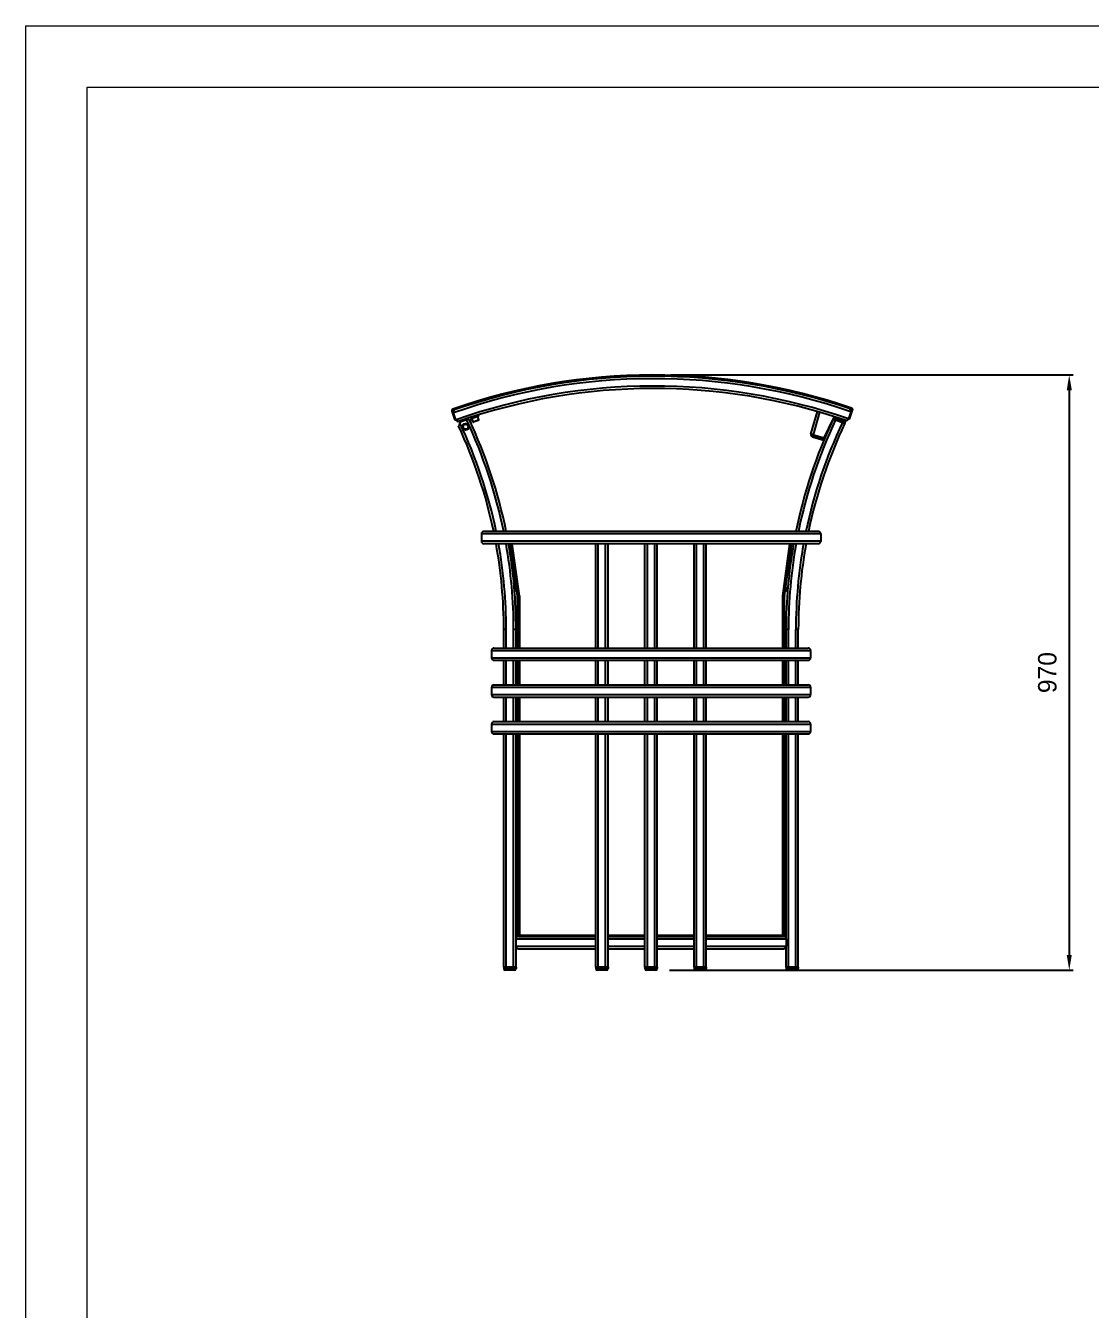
# Model space of a CAD drawing. Header units: millimetres. Extents: x 1851 to 7791, y -2933 to 1267.
# Drawn here: x 1851 to 3588, y -826 to 1267 of the extents above; entities that cross this region are included whole.
import ezdxf

# ---------------------------------------------------------------- set-up
doc = ezdxf.new("R2010")
doc.units = ezdxf.units.MM
doc.header["$PDSIZE"] = -1
doc.layers.add('tabelka', color=155, linetype='Continuous')
doc.dimstyles.new('1-1', dxfattribs={"dimtxt": 30, "dimasz": 25, "dimexe": 6.25, "dimexo": 30, "dimgap": 20.625, "dimtad": 1, "dimdec": 1, "dimtxsty": 'Standard', "dimcen": 0, "dimclrd": 2, "dimclre": 2, "dimclrt": 2, "dimadec": 0, "dimazin": 0, "dimtfac": 1, "dimtdec": 1, "dimtmove": 0, "dimatfit": 3, "dimfxl": 0, "dimarcsym": 0})

# ---------------------------------------------------------------- blocks, each defined once
blk = doc.blocks.new('front')
for p, q in [((-620.9, -800.7), (-622.8, -801.4)), ((-622.8, -801.4), (-617.7, -815.8)), ((-621.1, -797.9), (-620.5, -799.8)), ((-615.9, -815.1), (-619.8, -803.8)), ((-617.7, -815.8), (-615.9, -815.1)), ((-598.6, -815.5), (-609.1, -819.1)), ((-596.9, -814.9), (-597.5, -813.1)), ((-580.5, -810.1), (-590.5, -813.6)), ((-590, -813.4), (-588.2, -818.5)), ((-578.8, -815.2), (-580.5, -810.1)), ((-37.4, -838.4), (-26.6, -801.8)), ((-33.5, -839.5), (-22.8, -802.9)), ((-15.8, -844.7), (-0.8, -813.3)), ((-1.1, -814.2), (-0.3, -811.8)), ((0.4, -810.8), (0.8, -810.1)), ((14, -819.4), (2.6, -815.5)), ((2.7, -815.5), (3.5, -813.1)), ((2.7, -815.5), (14, -819.4)), ((14.9, -817.1), (3.5, -813.1)), ((27.5, -802.1), (23.6, -813.5)), ((23.6, -813.5), (25.5, -814.1)), ((25.5, -814.1), (30.5, -799.7)), ((27.5, -802.1), (28.6, -799.1)), ((28.1, -798.1), (28.8, -796.2)), ((30.5, -799.7), (28.6, -799.1)), ((-609.1, -819.1), (-609.6, -820.3)), ((-599.1, -821.7), (-599.3, -821.1)), ((-596.1, -830.2), (-596.3, -829.7)), ((-592.6, -818), (-591.3, -821.9)), ((-12.2, -837.2), (-11.7, -837.3)), ((-10.3, -833.2), (-9.9, -833.3)), ((-5.9, -824.1), (-5.8, -824.1)), ((-4.4, -821), (-4.4, -821)), ((14, -819.4), (14.9, -817.1)), ((17.8, -820.8), (18.6, -818.4)), ((-34.1, -841.4), (-34.7, -843.4)), ((-16.5, -848.7), (-34.7, -843.4)), ((-15.7, -846.8), (-34.1, -841.4)), ((-33.5, -839.5), (-15.8, -844.7)), ((-12.4, -837.7), (-11.9, -837.8)), ((-574.5, -1001.1), (-574.5, -1013.1)), ((-21.5, -1001.1), (-574.5, -1001.1)), ((-25.5, -997.1), (-570.5, -997.1)), ((-21.5, -1001.1), (-21.5, -1013.1)), ((-21.5, -1013.1), (-574.5, -1013.1)), ((-388, -1017.1), (-570.5, -1017.1)), ((-515.5, -1102.2), (-527.4, -1017.1)), ((-514.5, -1102.1), (-526.4, -1017.1)), ((-526.4, -1017.1), (-514.6, -1101.6)), ((-512.5, -1102), (-524.4, -1017.1)), ((-388, -1187.1), (-388, -1017.1)), ((-384, -1017.1), (-388, -1017.1)), ((-372, -1017.1), (-384, -1017.1)), ((-384, -1187.1), (-384, -1017.1)), ((-368, -1017.1), (-372, -1017.1)), ((-372, -1187.1), (-372, -1017.1)), ((-308, -1017.1), (-368, -1017.1)), ((-368, -1187.1), (-368, -1017.1)), ((-308, -1187.1), (-308, -1017.1)), ((-304, -1017.1), (-308, -1017.1)), ((-292, -1017.1), (-304, -1017.1)), ((-304, -1187.1), (-304, -1017.1)), ((-288, -1017.1), (-292, -1017.1)), ((-292, -1187.1), (-292, -1017.1)), ((-228, -1017.1), (-288, -1017.1)), ((-288, -1187.1), (-288, -1017.1)), ((-228, -1187.1), (-228, -1017.1)), ((-224, -1017.1), (-228, -1017.1)), ((-212, -1017.1), (-224, -1017.1)), ((-224, -1187.1), (-224, -1017.1)), ((-208, -1017.1), (-212, -1017.1)), ((-212, -1187.1), (-212, -1017.1)), ((-25.5, -1017.1), (-208, -1017.1)), ((-208, -1187.1), (-208, -1017.1)), ((-83.5, -1102), (-71.6, -1017.1)), ((-81.5, -1102.1), (-69.6, -1017.1)), ((-81.4, -1101.6), (-69.6, -1017.1)), ((-80.5, -1102.2), (-68.6, -1017.1)), ((-516.3, -1089.3), (-516.3, -1089.3)), ((-515.8, -1093.3), (-515.7, -1093.3)), ((-515.5, -1102.2), (-514.5, -1102.1)), ((-514.5, -1102.4), (-515.5, -1102.4)), ((-515.5, -1187.1), (-515.5, -1102.4)), ((-514.5, -1187.1), (-514.5, -1102.4)), ((-514.5, -1102.6), (-514.5, -1187.1)), ((-512.5, -1102), (-512.5, -1187.1)), ((-83.5, -1187.1), (-83.5, -1102)), ((-81.5, -1102.1), (-80.5, -1102.2)), ((-80.5, -1102.4), (-81.5, -1102.4)), ((-81.5, -1187.1), (-81.5, -1102.4)), ((-81.5, -1187.1), (-81.5, -1102.6)), ((-80.5, -1187.1), (-80.5, -1102.4)), ((-80.3, -1093.3), (-80.3, -1093.3)), ((-79.7, -1089.3), (-79.7, -1089.3)), ((-517.1, -1131.3), (-517.1, -1133.5)), ((-78.9, -1133.5), (-78.9, -1131.3)), ((-534, -1157.1), (-538, -1157.1)), ((-538, -1187.1), (-538, -1157.1)), ((-534, -1187.1), (-534, -1157.1)), ((-518, -1157.1), (-522, -1157.1)), ((-522, -1187.1), (-522, -1157.1)), ((-518, -1187.1), (-518, -1157.1)), ((-74, -1157.1), (-78, -1157.1)), ((-78, -1187.1), (-78, -1157.1)), ((-74, -1187.1), (-74, -1157.1)), ((-58, -1157.1), (-62, -1157.1)), ((-62, -1187.1), (-62, -1157.1)), ((-58, -1187.1), (-58, -1157.1)), ((-558, -1191.1), (-558, -1203.1)), ((-558, -1191.1), (-38, -1191.1)), ((-554, -1187.1), (-42, -1187.1)), ((-38, -1191.1), (-38, -1203.1)), ((-558, -1203.1), (-38, -1203.1)), ((-554, -1207.1), (-42, -1207.1)), ((-538, -1247.1), (-538, -1207.1)), ((-534, -1247.1), (-534, -1207.1)), ((-522, -1247.1), (-522, -1207.1)), ((-518, -1247.1), (-518, -1207.1)), ((-515.5, -1247.1), (-515.5, -1207.1)), ((-514.5, -1247.1), (-514.5, -1207.1)), ((-512.5, -1207.1), (-512.5, -1247.1)), ((-388, -1247.1), (-388, -1207.1)), ((-384, -1247.1), (-384, -1207.1)), ((-372, -1247.1), (-372, -1207.1)), ((-368, -1247.1), (-368, -1207.1)), ((-308, -1247.1), (-308, -1207.1)), ((-304, -1247.1), (-304, -1207.1)), ((-292, -1247.1), (-292, -1207.1)), ((-288, -1247.1), (-288, -1207.1)), ((-228, -1247.1), (-228, -1207.1)), ((-224, -1247.1), (-224, -1207.1)), ((-212, -1247.1), (-212, -1207.1)), ((-208, -1247.1), (-208, -1207.1)), ((-83.5, -1247.1), (-83.5, -1207.1)), ((-81.5, -1247.1), (-81.5, -1207.1)), ((-80.5, -1247.1), (-80.5, -1207.1)), ((-78, -1247.1), (-78, -1207.1)), ((-74, -1247.1), (-74, -1207.1)), ((-62, -1247.1), (-62, -1207.1)), ((-58, -1247.1), (-58, -1207.1)), ((-558, -1251.1), (-558, -1263.1)), ((-558, -1251.1), (-38, -1251.1)), ((-554, -1247.1), (-42, -1247.1)), ((-38, -1251.1), (-38, -1263.1)), ((-558, -1263.1), (-38, -1263.1)), ((-554, -1267.1), (-42, -1267.1)), ((-538, -1307.1), (-538, -1267.1)), ((-534, -1307.1), (-534, -1267.1)), ((-522, -1307.1), (-522, -1267.1)), ((-518, -1307.1), (-518, -1267.1)), ((-515.5, -1307.1), (-515.5, -1267.1)), ((-514.5, -1307.1), (-514.5, -1267.1)), ((-512.5, -1267.1), (-512.5, -1307.1)), ((-388, -1307.1), (-388, -1267.1)), ((-384, -1307.1), (-384, -1267.1)), ((-372, -1307.1), (-372, -1267.1)), ((-368, -1307.1), (-368, -1267.1)), ((-308, -1307.1), (-308, -1267.1)), ((-304, -1307.1), (-304, -1267.1)), ((-292, -1307.1), (-292, -1267.1)), ((-288, -1307.1), (-288, -1267.1)), ((-228, -1307.1), (-228, -1267.1)), ((-224, -1307.1), (-224, -1267.1)), ((-212, -1307.1), (-212, -1267.1)), ((-208, -1307.1), (-208, -1267.1)), ((-83.5, -1307.1), (-83.5, -1267.1)), ((-81.5, -1307.1), (-81.5, -1267.1)), ((-80.5, -1307.1), (-80.5, -1267.1)), ((-78, -1307.1), (-78, -1267.1)), ((-74, -1307.1), (-74, -1267.1)), ((-62, -1307.1), (-62, -1267.1)), ((-58, -1307.1), (-58, -1267.1)), ((-558, -1311.1), (-558, -1323.1)), ((-558, -1311.1), (-38, -1311.1)), ((-554, -1307.1), (-42, -1307.1)), ((-38, -1311.1), (-38, -1323.1)), ((-558, -1323.1), (-38, -1323.1)), ((-554, -1327.1), (-42, -1327.1)), ((-538, -1707.1), (-538, -1327.1)), ((-534, -1707.1), (-534, -1327.1)), ((-522, -1707.1), (-522, -1327.1)), ((-518, -1661.1), (-518, -1327.1)), ((-515.5, -1655.1), (-515.5, -1327.1)), ((-514.5, -1655.1), (-514.5, -1327.1)), ((-514.5, -1327.1), (-514.5, -1655.4)), ((-512.5, -1327.1), (-512.5, -1655.1)), ((-388, -1707.1), (-388, -1327.1)), ((-384, -1707.1), (-384, -1327.1)), ((-372, -1707.1), (-372, -1327.1)), ((-368, -1707.1), (-368, -1327.1)), ((-308, -1707.1), (-308, -1327.1)), ((-304, -1707.1), (-304, -1327.1)), ((-292, -1707.1), (-292, -1327.1)), ((-288, -1707.1), (-288, -1327.1)), ((-228, -1707.1), (-228, -1327.1)), ((-224, -1707.1), (-224, -1327.1)), ((-212, -1707.1), (-212, -1327.1)), ((-208, -1707.1), (-208, -1327.1)), ((-83.5, -1655.1), (-83.5, -1327.1)), ((-81.5, -1655.1), (-81.5, -1327.1)), ((-81.5, -1655.4), (-81.5, -1327.1)), ((-80.5, -1655.1), (-80.5, -1327.1)), ((-78, -1661.1), (-78, -1327.1)), ((-74, -1707.1), (-74, -1327.1)), ((-62, -1707.1), (-62, -1327.1)), ((-58, -1707.1), (-58, -1327.1)), ((-517.1, -1378.6), (-517.1, -1380.8)), ((-78.9, -1380.8), (-78.9, -1378.6)), ((-517.1, -1626), (-517.1, -1628.2)), ((-78.9, -1628.2), (-78.9, -1626)), ((-518, -1673.1), (-518, -1661.1)), ((-518, -1661.1), (-388, -1661.1)), ((-518, -1707.1), (-518, -1673.1)), ((-518, -1673.1), (-388, -1673.1)), ((-514.5, -1655.1), (-515.5, -1655.1)), ((-514.5, -1655.4), (-513.5, -1655.4)), ((-514, -1657.1), (-388, -1657.1)), ((-513.5, -1657.1), (-513.5, -1656.1)), ((-512.8, -1656.1), (-513.5, -1656.1)), ((-512.8, -1657.1), (-512.8, -1656.1)), ((-512.8, -1657.1), (-388, -1657.1)), ((-512.5, -1655.1), (-388, -1655.1)), ((-368, -1655.1), (-308, -1655.1)), ((-368, -1657.1), (-308, -1657.1)), ((-368, -1661.1), (-308, -1661.1)), ((-368, -1673.1), (-308, -1673.1)), ((-288, -1655.1), (-228, -1655.1)), ((-288, -1657.1), (-228, -1657.1)), ((-288, -1661.1), (-228, -1661.1)), ((-288, -1673.1), (-228, -1673.1)), ((-208, -1655.1), (-83.5, -1655.1)), ((-208, -1657.1), (-83.2, -1657.1)), ((-208, -1657.1), (-82, -1657.1)), ((-208, -1661.1), (-78, -1661.1)), ((-208, -1673.1), (-78, -1673.1)), ((-82.5, -1656.1), (-83.2, -1656.1)), ((-83.2, -1657.1), (-83.2, -1656.1)), ((-81.5, -1655.4), (-82.5, -1655.4)), ((-82.5, -1657.1), (-82.5, -1656.1)), ((-81.5, -1655.1), (-80.5, -1655.1)), ((-78, -1661.1), (-78, -1673.1)), ((-78, -1707.1), (-78, -1673.1)), ((-514, -1677.1), (-388, -1677.1)), ((-368, -1677.1), (-308, -1677.1)), ((-288, -1677.1), (-228, -1677.1)), ((-208, -1677.1), (-82, -1677.1)), ((-534, -1707.1), (-538, -1707.1)), ((-538, -1707.1), (-538, -1709.6)), ((-538, -1709.6), (-534, -1709.6)), ((-534, -1712.1), (-535.5, -1712.1)), ((-534, -1707.1), (-534, -1709.6)), ((-522, -1707.1), (-534, -1707.1)), ((-534, -1712.1), (-534, -1709.6)), ((-534, -1709.6), (-522, -1709.6)), ((-522, -1712.1), (-534, -1712.1)), ((-522, -1707.1), (-522, -1709.6)), ((-518, -1707.1), (-522, -1707.1)), ((-522, -1709.6), (-522, -1712.1)), ((-522, -1709.6), (-518, -1709.6)), ((-520.5, -1712.1), (-522, -1712.1)), ((-518, -1707.1), (-518, -1709.6)), ((-384, -1707.1), (-388, -1707.1)), ((-388, -1707.1), (-388, -1709.6)), ((-388, -1709.6), (-384, -1709.6)), ((-384, -1712.1), (-385.5, -1712.1)), ((-384, -1707.1), (-384, -1709.6)), ((-372, -1707.1), (-384, -1707.1)), ((-384, -1712.1), (-384, -1709.6)), ((-384, -1709.6), (-372, -1709.6)), ((-372, -1712.1), (-384, -1712.1)), ((-372, -1707.1), (-372, -1709.6)), ((-368, -1707.1), (-372, -1707.1)), ((-372, -1712.1), (-372, -1709.6)), ((-372, -1709.6), (-368, -1709.6)), ((-370.5, -1712.1), (-372, -1712.1)), ((-368, -1707.1), (-368, -1709.6)), ((-304, -1707.1), (-308, -1707.1)), ((-308, -1707.1), (-308, -1709.6)), ((-308, -1709.6), (-304, -1709.6)), ((-304, -1712.1), (-305.5, -1712.1)), ((-304, -1707.1), (-304, -1709.6)), ((-292, -1707.1), (-304, -1707.1)), ((-304, -1712.1), (-304, -1709.6)), ((-304, -1709.6), (-292, -1709.6)), ((-292, -1712.1), (-304, -1712.1)), ((-292, -1707.1), (-292, -1709.6)), ((-288, -1707.1), (-292, -1707.1)), ((-292, -1712.1), (-292, -1709.6)), ((-292, -1709.6), (-288, -1709.6)), ((-290.5, -1712.1), (-292, -1712.1)), ((-288, -1707.1), (-288, -1709.6)), ((-228, -1707.1), (-228, -1709.6)), ((-224, -1707.1), (-228, -1707.1)), ((-228, -1709.6), (-224, -1709.6)), ((-224, -1712.1), (-225.5, -1712.1)), ((-224, -1707.1), (-224, -1709.6)), ((-212, -1707.1), (-224, -1707.1)), ((-224, -1712.1), (-224, -1709.6)), ((-224, -1709.6), (-212, -1709.6)), ((-212, -1712.1), (-224, -1712.1)), ((-212, -1707.1), (-212, -1709.6)), ((-208, -1707.1), (-212, -1707.1)), ((-212, -1712.1), (-212, -1709.6)), ((-212, -1709.6), (-208, -1709.6)), ((-210.5, -1712.1), (-212, -1712.1)), ((-208, -1707.1), (-208, -1709.6)), ((-74, -1707.1), (-78, -1707.1)), ((-78, -1707.1), (-78, -1709.6)), ((-78, -1709.6), (-74, -1709.6)), ((-74, -1712.1), (-75.5, -1712.1)), ((-74, -1707.1), (-74, -1709.6)), ((-62, -1707.1), (-74, -1707.1)), ((-74, -1709.6), (-74, -1712.1)), ((-74, -1709.6), (-62, -1709.6)), ((-62, -1712.1), (-74, -1712.1)), ((-62, -1707.1), (-62, -1709.6)), ((-58, -1707.1), (-62, -1707.1)), ((-62, -1712.1), (-62, -1709.6)), ((-62, -1709.6), (-58, -1709.6)), ((-60.5, -1712.1), (-62, -1712.1)), ((-58, -1707.1), (-58, -1709.6))]:
    blk.add_line(p, q)
at = {"flags": 128}
for points in [[(-588.2, -818.5), (-588.2, -818.5), (-587.9, -818.4), (-587.3, -818.2), (-586.5, -817.9), (-585.4, -817.5), (-584.1, -817.1), (-582.8, -816.6), (-581.6, -816.2), (-580.5, -815.8), (-579.6, -815.5), (-579, -815.3), (-578.8, -815.2), (-578.8, -815.2)], [(-579.1, -816), (-579.2, -816), (-579.5, -816.1), (-580.1, -816.3), (-581, -816.6), (-582.1, -817), (-583.3, -817.4), (-584.4, -817.8), (-585.5, -818.2), (-586.4, -818.5), (-587.1, -818.7), (-587.4, -818.9), (-587.4, -818.9)], [(-1.1, -814.2), (-1, -814.2), (-0.8, -814.3), (-0.4, -814.4), (0, -814.6), (0.6, -814.8), (1.3, -815), (2, -815.2), (2.6, -815.5)], [(3.5, -813.1), (2.8, -812.9), (2.1, -812.6), (1.4, -812.4), (0.9, -812.2), (0.4, -812), (0, -811.9), (-0.2, -811.8), (-0.3, -811.8)], [(4.2, -811.2), (4.1, -811.5), (4, -811.8), (3.8, -812.2), (3.7, -812.7), (3.5, -813.1)], [(14.9, -817.1), (15, -816.6), (15.2, -816.2), (15.3, -815.8), (15.4, -815.4), (15.5, -815.1), (15.6, -815)], [(14, -819.4), (14.8, -819.7), (15.5, -819.9), (16.1, -820.2), (16.7, -820.4), (17.2, -820.5), (17.5, -820.7), (17.7, -820.7), (17.8, -820.8)], [(18.6, -818.4), (18.6, -818.4), (18.3, -818.3), (18, -818.2), (17.5, -818), (17, -817.8), (16.3, -817.6), (15.6, -817.3), (14.9, -817.1)], [(-33.5, -839.5), (-34.3, -839.3), (-35, -839.1), (-35.7, -838.9), (-36.2, -838.7), (-36.7, -838.6), (-37.1, -838.5), (-37.3, -838.4), (-37.4, -838.4)], [(-518.8, -1090.6), (-518.8, -1090.6), (-518.7, -1090.7), (-518.7, -1091), (-518.7, -1091.4), (-518.6, -1091.8), (-518.5, -1092.2), (-518.5, -1092.5), (-518.5, -1092.7), (-518.5, -1092.7)], [(-512.5, -1102), (-512.5, -1102)], [(-83.5, -1102), (-83.5, -1102)], [(-77.6, -1092.7), (-77.6, -1092.7), (-77.5, -1092.5), (-77.5, -1092.2), (-77.4, -1091.8), (-77.4, -1091.4), (-77.3, -1091), (-77.3, -1090.7), (-77.3, -1090.6), (-77.3, -1090.6)], [(-512.5, -1655.1), (-512.5, -1655.1)], [(-83.5, -1655.1), (-83.5, -1655.1)]]:
    blk.add_lwpolyline(points, dxfattribs=at)
for radius in [5.5, 5, 4]:
    blk.add_circle((-600.2, -826.6), radius)
for centre, radius, start, end in [((-293.8, -1731.9), 989.7, 70.9767, 109.312), ((-293.8, -1731.9), 987.7, 70.9767, 109.312), ((-293.8, -1731.9), 983.7, 70.934, 109.3548), ((-293.8, -1731.9), 971.7, 70.934, 109.3548), ((-293.8, -1731.9), 967.7, 71.1708, 109.118), ((-620.2, -800.4), 2.74, 109.312, 199.3548), ((-620.2, -800.4), 0.737, 109.312, 199.3548), ((-616.1, -802.4), 4, 112.7834, 199.3548), ((-612.1, -813.8), 4, 199.3548, 289.3548), ((-1321.8, -1157.1), 799.8, 11.5395, 25.2864), ((-1321.8, -1157.1), 803.8, 11.4813, 25.2561), ((-589.3, -816.9), 3.5, 109.3548, 199.3548), ((-581.5, -807.3), 3, 289.3548, 5.0421), ((-579.3, -815.4), 0.6, 289.3548, 19.3548), ((725.8, -1157.1), 803.8, 154.7439, 168.5187), ((725.8, -1157.1), 799.8, 154.7136, 168.4605), ((2.1, -812.6), 2.5, 108.983, 160.7896), ((16.3, -817.6), 2.5, 340.7896, 45.0528), ((19.8, -812.2), 4, 250.934, 340.934), ((23.7, -800.8), 4, 340.934, 67.5054), ((27.9, -798.8), 0.737, 340.934, 70.9767), ((27.9, -798.8), 2.74, 340.934, 70.9767), ((-1321.8, -1157.1), 783.8, 11.7784, 25.0454), ((-1321.8, -1157.1), 787.8, 11.7178, 25.3084), ((-587.6, -818.3), 0.6, 199.3548, 289.3548), ((725.8, -1157.1), 787.8, 154.6207, 168.2822), ((725.8, -1157.1), 783.8, 154.5891, 168.2216), ((-33.5, -839.5), 4, 163.625, 253.625), ((-33.5, -839.5), 2, 163.625, 253.625), ((-570.5, -1001.1), 4, 90, 180), ((-25.5, -1001.1), 4, 0, 90), ((-570.5, -1013.1), 4, 180, 270), ((-1321.8, -1157.1), 783.8, 0, 10.2889), ((-1321.8, -1157.1), 787.8, 0, 10.2361), ((-1321.8, -1157.1), 799.8, 0, 10.0809), ((-1321.8, -1157.1), 803.8, 0, 10.0302), ((725.8, -1157.1), 803.8, 169.9698, 180), ((725.8, -1157.1), 799.8, 169.9191, 180), ((725.8, -1157.1), 787.8, 169.7639, 180), ((725.8, -1157.1), 783.8, 169.7111, 180), ((-25.5, -1013.1), 4, 270, 360), ((-512.9, -1090.8), 5.9, 143.3693, 177.3292), ((-83.2, -1090.8), 5.9, 2.6708, 36.6307), ((-512.9, -1090.8), 5.9, 198.61, 232.5699), ((-516.5, -1102.4), 1, 0, 7.9696), ((-516.5, -1102.4), 2, 0, 7.9696), ((-79.5, -1102.4), 2, 172.0304, 180), ((-79.5, -1102.4), 1, 172.0304, 180), ((-83.2, -1090.8), 5.9, 307.4301, 341.39), ((-511.3, -1132.4), 5.9, 135.3997, 169.3596), ((-84.7, -1132.4), 5.9, 10.6404, 44.6003), ((-511.3, -1132.4), 5.9, 190.6404, 224.6003), ((-84.7, -1132.4), 5.9, 315.3997, 349.3596), ((-554, -1191.1), 4, 90, 180), ((-42, -1191.1), 4, 0, 90), ((-554, -1203.1), 4, 180, 270), ((-42, -1203.1), 4, 270, 0), ((-554, -1251.1), 4, 90, 180), ((-42, -1251.1), 4, 0, 90), ((-554, -1263.1), 4, 180, 270), ((-42, -1263.1), 4, 270, 0), ((-554, -1311.1), 4, 90, 180), ((-42, -1311.1), 4, 0, 90), ((-554, -1323.1), 4, 180, 270), ((-42, -1323.1), 4, 270, 0), ((-511.3, -1379.7), 5.9, 135.3997, 169.3596), ((-511.3, -1379.7), 5.9, 190.6404, 224.6003), ((-84.7, -1379.7), 5.9, 10.6404, 44.6003), ((-84.7, -1379.7), 5.9, 315.3997, 349.3596), ((-511.3, -1627.1), 5.9, 135.3997, 169.3596), ((-511.3, -1627.1), 5.9, 190.6404, 224.6003), ((-84.7, -1627.1), 5.9, 10.6404, 44.6003), ((-84.7, -1627.1), 5.9, 315.3997, 349.3596), ((-514, -1661.1), 4, 90, 180), ((-514, -1673.1), 4, 180, 270), ((-82, -1661.1), 4, 0, 90), ((-82, -1673.1), 4, 270, 0), ((-535.5, -1709.6), 2.5, 180, 270), ((-520.5, -1709.6), 2.5, 270, 0), ((-385.5, -1709.6), 2.5, 180, 270), ((-370.5, -1709.6), 2.5, 270, 0), ((-305.5, -1709.6), 2.5, 180, 270), ((-290.5, -1709.6), 2.5, 270, 0), ((-225.5, -1709.6), 2.5, 180, 270), ((-210.5, -1709.6), 2.5, 270, 0), ((-75.5, -1709.6), 2.5, 180, 270), ((-60.5, -1709.6), 2.5, 270, 0)]:
    blk.add_arc(centre, radius, start, end)
for points, knots in [([(-619.8, -803.8), (-619.9, -803.7), (-620, -803.3), (-620.1, -802.5), (-620, -801.4), (-619.5, -800.2), (-618.6, -799.2), (-617.7, -798.8), (-617.4, -798.7)], [0, 0, 0, 0, 0.041878, 0.168261, 0.300482, 0.504663, 0.786653, 1, 1, 1, 1]), ([(-610.8, -817.5), (-611.4, -817.7), (-612.4, -817.9), (-613.9, -817.4), (-614.9, -816.7), (-615.5, -815.9), (-615.8, -815.3), (-615.9, -815.1)], [0, 0, 0, 0, 0.343339, 0.582408, 0.759185, 0.899926, 1, 1, 1, 1]), ([(-594.8, -814.1), (-594.9, -814.1), (-594.9, -814.2), (-595.3, -814.3), (-596.1, -814.6), (-597.2, -815), (-598.1, -815.3), (-598.6, -815.4), (-598.6, -815.5)], [0, 0, 0, 0, 0.12194, 0.334926, 0.548233, 0.762543, 0.978009, 1, 1, 1, 1]), ([(2.6, -815.5), (2.2, -815.3), (1.4, -815), (0.3, -814.6), (-0.6, -814.3), (-1.1, -814.2), (-1.2, -814.1), (-1.2, -814.1)], [0, 0, 0, 0, 0.199119, 0.415523, 0.631242, 0.845824, 1, 1, 1, 1]), ([(23.6, -813.5), (23.6, -813.5), (23.5, -813.9), (23.1, -814.5), (22.4, -815.3), (21.3, -816), (19.9, -816.3), (19, -816.1), (18.5, -816)], [0, 0, 0, 0, 0.0137245, 0.142208, 0.2713433, 0.4652342, 0.7349102, 1, 1, 1, 1]), ([(25, -797.1), (25.5, -797.3), (26.4, -797.7), (27.3, -798.8), (27.7, -800), (27.8, -801.1), (27.6, -801.8), (27.5, -802.1)], [0, 0, 0, 0, 0.279591, 0.538249, 0.725025, 0.871543, 1, 1, 1, 1]), ([(-609.6, -820.3), (-609.7, -820.6), (-610.1, -821.6), (-610.8, -823), (-611.3, -824.3), (-611.6, -825), (-611.7, -825.3), (-611.7, -825.3), (-611.7, -825.3)], [0, 0, 0, 0, 0.110686, 0.436837, 0.647787, 0.814519, 0.956209, 1, 1, 1, 1]), ([(17.8, -820.8), (17.8, -820.7), (17.7, -820.7), (17, -820.5), (16.1, -820.2), (15, -819.8), (14.3, -819.5), (14, -819.4)], [0, 0, 0, 0, 0.2131, 0.42621, 0.639888, 0.85475, 1, 1, 1, 1]), ([(-512.5, -1102), (-512.8, -1101.9), (-513.3, -1101.9), (-514, -1101.8), (-514.5, -1101.7), (-514.5, -1101.7), (-514.6, -1101.6)], [0, 0, 0, 0, 0.249999, 0.5, 0.749998, 1, 1, 1, 1]), ([(-514.5, -1102.6), (-514.5, -1102.6), (-514.4, -1102.5), (-514.1, -1102.3), (-513.6, -1102.2), (-513, -1102.1), (-512.6, -1102), (-512.5, -1102)], [0, 0, 0, 0, 0.219119, 0.438256, 0.65739, 0.876528, 1, 1, 1, 1]), ([(-81.4, -1101.6), (-81.5, -1101.7), (-81.6, -1101.7), (-82, -1101.8), (-82.7, -1101.9), (-83.2, -1101.9), (-83.5, -1102)], [0, 0, 0, 0, 0.250002, 0.5, 0.750001, 1, 1, 1, 1]), ([(-83.5, -1102), (-83.3, -1102), (-82.8, -1102.1), (-82.2, -1102.2), (-81.8, -1102.4), (-81.5, -1102.5), (-81.5, -1102.6), (-81.5, -1102.6)], [0, 0, 0, 0, 0.219123, 0.43826, 0.657394, 0.876533, 1, 1, 1, 1]), ([(-513.5, -1657.1), (-513.8, -1657.1), (-514.3, -1657), (-515, -1656.5), (-515.4, -1655.9), (-515.5, -1655.4), (-515.5, -1655.1)], [0, 0, 0, 0, 0.249999, 0.499999, 0.749998, 1, 1, 1, 1]), ([(-512.5, -1655.1), (-512.8, -1655.1), (-513.3, -1655.2), (-514, -1655.2), (-514.4, -1655.3), (-514.5, -1655.4), (-514.5, -1655.4)], [0, 0, 0, 0, 0.25, 0.500003, 0.749999, 1, 1, 1, 1]), ([(-513.5, -1656.1), (-513.6, -1656.1), (-513.9, -1656.1), (-514.2, -1655.8), (-514.4, -1655.6), (-514.4, -1655.4), (-514.5, -1655.4)], [0, 0, 0, 0, 0.309154, 0.61831, 0.927463, 1, 1, 1, 1]), ([(-512.5, -1655.1), (-512.6, -1655.1), (-512.9, -1655.2), (-513.2, -1655.2), (-513.5, -1655.3), (-513.5, -1655.4), (-513.5, -1655.4)], [0, 0, 0, 0, 0.2500049, 0.4999983, 0.7500046, 1, 1, 1, 1]), ([(-512.8, -1657.1), (-512.8, -1657.1), (-512.7, -1657), (-512.7, -1656.5), (-512.6, -1655.9), (-512.5, -1655.4), (-512.5, -1655.1)], [0, 0, 0, 0, 0.250001, 0.5, 0.75, 1, 1, 1, 1]), ([(-512.8, -1656.1), (-512.8, -1656.1), (-512.7, -1656.1), (-512.7, -1655.8), (-512.6, -1655.5), (-512.5, -1655.2), (-512.5, -1655.1)], [0, 0, 0, 0, 0.249997, 0.5, 0.749999, 1, 1, 1, 1]), ([(-83.5, -1655.1), (-83.5, -1655.4), (-83.4, -1655.9), (-83.4, -1656.5), (-83.3, -1657), (-83.2, -1657.1), (-83.2, -1657.1)], [0, 0, 0, 0, 0.25, 0.5, 0.749999, 1, 1, 1, 1]), ([(-81.5, -1655.4), (-81.5, -1655.4), (-81.6, -1655.3), (-82.1, -1655.2), (-82.7, -1655.2), (-83.2, -1655.1), (-83.5, -1655.1)], [0, 0, 0, 0, 0.250001, 0.499997, 0.75, 1, 1, 1, 1]), ([(-83.5, -1655.1), (-83.5, -1655.2), (-83.4, -1655.5), (-83.4, -1655.8), (-83.3, -1656.1), (-83.2, -1656.1), (-83.2, -1656.1)], [0, 0, 0, 0, 0.250001, 0.5, 0.750003, 1, 1, 1, 1]), ([(-82.5, -1655.4), (-82.5, -1655.4), (-82.6, -1655.3), (-82.8, -1655.2), (-83.1, -1655.2), (-83.4, -1655.1), (-83.5, -1655.1)], [0, 0, 0, 0, 0.249995, 0.500002, 0.749995, 1, 1, 1, 1]), ([(-80.5, -1655.1), (-80.5, -1655.4), (-80.6, -1655.9), (-81.1, -1656.5), (-81.7, -1657), (-82.2, -1657.1), (-82.5, -1657.1)], [0, 0, 0, 0, 0.250002, 0.500001, 0.750001, 1, 1, 1, 1]), ([(-81.6, -1655.4), (-81.6, -1655.4), (-81.6, -1655.6), (-81.8, -1655.8), (-82.1, -1656.1), (-82.4, -1656.1), (-82.5, -1656.1)], [0, 0, 0, 0, 0.072537, 0.38169, 0.690846, 1, 1, 1, 1])]:
    blk.add_open_spline(points, degree=3, knots=knots)
blk = doc.blocks.new('*D12')
at = {"color": 2, "lineweight": -2}
for p, q in [((2902.1, 697.7), (3558.2, 697.7)), ((3551.9, 672.7), (3551.9, -247.3)), ((2900.4, -272.3), (3558.2, -272.3))]:
    blk.add_line(p, q, dxfattribs=at)
at = {"color": 2}
for points in [[(3547.8, 672.7), (3556.1, 672.7), (3551.9, 697.7)], [(3547.8, -247.3), (3556.1, -247.3), (3551.9, -272.3)]]:
    blk.add_solid(points, dxfattribs=at)
at = {"layer": 'Defpoints', "color": 0}
for p in [(2872.1, 697.7), (2870.4, -272.3), (3551.9, -272.3)]:
    blk.add_point(p, dxfattribs=at)
at = {"color": 2, "insert": (3516.3, 212.7), "char_height": 30, "attachment_point": 5, "rotation": 90}
blk.add_mtext('970', dxfattribs=at)

msp = doc.modelspace()

# ---------------------------------------------------------------- linework, layer by layer
at = {"layer": 'tabelka', "lineweight": 5}
for points in [[(1851.24, 1266.84), (7791.24, 1266.84), (7791.24, -2933.16), (1851.24, -2933.16)], [(1951.24, 1166.84), (7691.24, 1166.84), (7691.24, -2833.16), (1951.24, -2833.16)]]:
    msp.add_lwpolyline(points, close=True, dxfattribs=at)

# ---------------------------------------------------------------- block references
msp.add_blockref('front', (3168.41, 1439.84))

# ---------------------------------------------------------------- dimensions: what is measured, and where the dimension line sits
dim = msp.add_linear_dim(base=(3551.93, -272.25), p1=(2872.1, 697.67), p2=(2870.4, -272.25), angle=90, text='970', dimstyle='1-1')
dim.commit()
dim.dimension.update_dxf_attribs({"geometry": '*D12', "text_midpoint": (3516.3, 212.71)})

doc.saveas('drawing.dxf')
